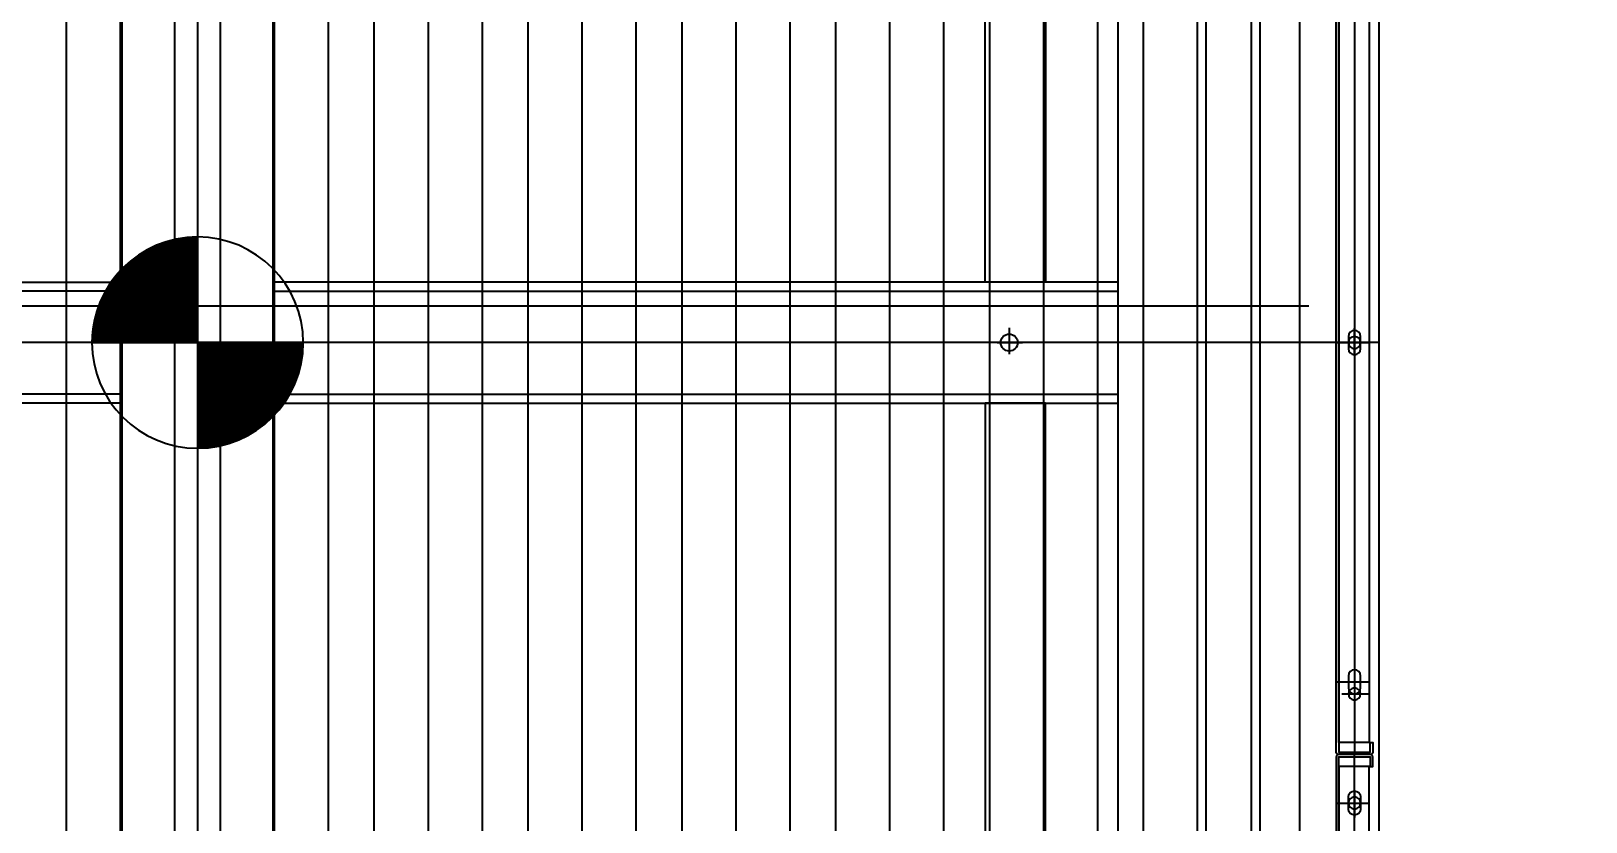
# Model space of a CAD drawing. Header units: millimetres. Extents: x 5544 to 245194, y -610088 to 30375.
# Drawn here: x 104154 to 106721, y 17467 to 18773 of the extents above; entities that cross this region are included whole.
import ezdxf
from ezdxf.lldxf.tags import DXFTag

# ---------------------------------------------------------------- set-up
doc = ezdxf.new("R2010")
doc.units = ezdxf.units.MM
for name, color, linetype in [('1', 1, 'CENTER2'), ('15', 15, 'Continuous'), ('3', 3, 'Continuous'), ('CL', 1, 'CENTER'), ('외형선', 7, 'Continuous'), ('중심선', 1, 'CENTER')]:
    doc.layers.add(name, color=color, linetype=linetype)
doc.styles.get("Standard").update_dxf_attribs({"font": 'SYMBOL'})
tags = doc.linetypes.add('CENTER', pattern=[2, 1.25, -0.25, 0.25, -0.25]).pattern_tags.tags
tags[10:11] = [DXFTag(74, 4), DXFTag(75, 0), DXFTag(340, '0'), DXFTag(46, 1.0), DXFTag(50, 0.0), DXFTag(44, 0.0), DXFTag(45, 0.0)]
tags[8:9] = [DXFTag(74, 4), DXFTag(75, 0), DXFTag(340, '0'), DXFTag(46, 1.0), DXFTag(50, 0.0), DXFTag(44, 0.0), DXFTag(45, 0.0)]
tags[6:7] = [DXFTag(74, 4), DXFTag(75, 0), DXFTag(340, '0'), DXFTag(46, 1.0), DXFTag(50, 0.0), DXFTag(44, 0.0), DXFTag(45, 0.0)]
tags[4:5] = [DXFTag(74, 4), DXFTag(75, 0), DXFTag(340, '0'), DXFTag(46, 1.0), DXFTag(50, 0.0), DXFTag(44, 0.0), DXFTag(45, 0.0)]
tags = doc.linetypes.add('CENTER2', pattern=[1.125, 0.75, -0.125, 0.125, -0.125]).pattern_tags.tags
tags[10:11] = [DXFTag(74, 4), DXFTag(75, 0), DXFTag(340, '0'), DXFTag(46, 1.0), DXFTag(50, 0.0), DXFTag(44, 0.0), DXFTag(45, 0.0)]
tags[8:9] = [DXFTag(74, 4), DXFTag(75, 0), DXFTag(340, '0'), DXFTag(46, 1.0), DXFTag(50, 0.0), DXFTag(44, 0.0), DXFTag(45, 0.0)]
tags[6:7] = [DXFTag(74, 4), DXFTag(75, 0), DXFTag(340, '0'), DXFTag(46, 1.0), DXFTag(50, 0.0), DXFTag(44, 0.0), DXFTag(45, 0.0)]
tags[4:5] = [DXFTag(74, 4), DXFTag(75, 0), DXFTag(340, '0'), DXFTag(46, 1.0), DXFTag(50, 0.0), DXFTag(44, 0.0), DXFTag(45, 0.0)]
doc.dimstyles.new('DIM-A-002-평면', dxfattribs={"dimscale": 170, "dimtxt": 1, "dimasz": 0.4, "dimexe": 0.2, "dimexo": 0.3, "dimgap": 0.4, "dimtad": 1, "dimdec": 0, "dimtxsty": 'Standard', "dimcen": 0, "dimclrd": 15, "dimclre": 15, "dimclrt": 3, "dimadec": 0, "dimazin": 0, "dimtfac": 1, "dimtix": 1, "dimtmove": 0, "dimatfit": 3, "dimfxl": 1, "dimarcsym": 0})

# ---------------------------------------------------------------- blocks, each defined once
blk = doc.blocks.new('A$CBD282C18')
for points in [[(2, -50), (28, -50, 0.414214), (30, -48), (30, 628, 0.414214), (28, 630), (2, 630, 0.414214), (0, 628), (0, 620), (2, 620), (2, 628), (28, 628), (28, -48), (2, -48), (2, -40), (0, -40), (0, -48, 0.414214)], [(20, 585), (20, 575, -1), (10, 575), (10, 585, -1)], [(20, 295), (20, 285, -1), (10, 285), (10, 295, -1)], [(20, 15), (20, 5, -1), (10, 5), (10, 15, -1)]]:
    blk.add_lwpolyline(points, format="xyb", close=True)
blk.add_lwpolyline([(3, 620), (3, -40), (28, -40), (28, 620)], close=True)
at = {"layer": '1'}
for p, q in [((15, 630), (15, -50)), ((30, 580), (3, 580)), ((30, 290), (3, 290)), ((30, 10), (3, 10))]:
    blk.add_line(p, q, dxfattribs=at)
blk = doc.blocks.new('A$C8F1605C7')
for points in [[(570, 2), (570, 28, 0.414214), (568, 30), (-88, 30, 0.414214), (-90, 28), (-90, 2, 0.414214), (-88, 0), (-80, 0), (-80, 2), (-88, 2), (-88, 28), (568, 28), (568, 2), (560, 2), (560, 0), (568, 0, 0.414214)], [(-55, 20), (-45, 20, -1), (-45, 10), (-55, 10, -1)], [(235, 20), (245, 20, -1), (245, 10), (235, 10, -1)], [(525, 20), (535, 20, -1), (535, 10), (525, 10, -1)]]:
    blk.add_lwpolyline(points, format="xyb", close=True)
blk.add_lwpolyline([(-80, 3), (560, 3), (560, 28), (-80, 28)], close=True)
at = {"layer": '1'}
for p, q in [((-50, 30), (-50, 3)), ((240, 30), (240, 3)), ((530, 30), (530, 3)), ((-90, 15), (570, 15))]:
    blk.add_line(p, q, dxfattribs=at)
blk = doc.blocks.new('A$C620CB401')
for centre in [(957, 12.4), (1247, 12.4), (1337, 12.4)]:
    blk.add_circle(centre, 5)
at = {"layer": '1'}
for p, q in [((957, 22.9), (957, 0)), ((1247, 22.9), (1247, 0)), ((1337, 22.9), (1337, 0)), ((966.7, 12.4), (945, 12.4)), ((1237.3, 12.4), (1259, 12.4)), ((1327.3, 12.4), (1349, 12.4))]:
    blk.add_line(p, q, dxfattribs=at)
blk = doc.blocks.new('A$C2112D5C0')
blk.add_line((40.2, 143, 0), (40.2, 1617, 0))
at = {"layer": '1'}
blk.add_line((0, 880, 0), (101.9, 880, 0), dxfattribs=at)
at = {"layer": '중심선', "ltscale": 5}
blk.add_line((84.8, 35, 0), (84.8, 1655, 0), dxfattribs=at)
blk = doc.blocks.new('콘베어 롤러 1500용')
at = {"layer": '외형선'}
for p, q in [((-44.6, -1506), (-44.6, -32)), ((44.6, -1506), (44.6, -32))]:
    blk.add_line(p, q, dxfattribs=at)
at = {"layer": '중심선', "ltscale": 5}
blk.add_line((0, -1614), (0, 6), dxfattribs=at)
blk = doc.blocks.new('1755리프트  평면')
at = {"linetype": 'Continuous'}
h = blk.add_hatch(dxfattribs=at)
h.set_pattern_fill('ANSI31', color=256)
h.set_pattern_definition([(45, (-197582.71658, -152160.62726), (-0.08838834765, 0.08838834765), [])])
h.paths.add_polyline_path([(18.9, 85.1, 0.054844), (0, 87.2), (0, 30), (18.9, 30)])
h.paths.add_polyline_path([(63.5, 59.7, 0.150367), (18.9, 85.1), (18.9, 30), (63.5, 30)])
h.paths.add_polyline_path([(87.2, 0, 0.088068), (81.8, 30), (63.5, 30), (63.5, 0)])
h.paths.add_polyline_path([(63.5, 0), (63.5, 30), (18.9, 30), (18.9, 0)])
h.paths.add_polyline_path([(18.9, 30), (0, 30), (0, 0), (18.9, 0)])
h.paths.add_polyline_path([(81.8, 30, 0.101162), (63.5, 59.7), (63.5, 30)])
h.paths.add_polyline_path([(-87.2, 0, 0.190931), (-63.5, -59.7), (-63.5, 0)])
h.paths.add_polyline_path([(-63.5, -59.7, 0.150367), (-19, -85.1), (-19, 0), (-63.5, 0)])
h.paths.add_polyline_path([(-19, -85.1, 0.054844), (0, -87.2), (0, 0), (-19, 0)])
for p, q in [((0, 87.2), (0, -87.2)), ((87.2, 0), (-87.2, 0))]:
    blk.add_line(p, q, dxfattribs=at)
blk.add_circle((0, 0), 87.2, dxfattribs=at)
at = {"layer": '1'}
blk.add_line((-909.8, 30), (908.2, 30), dxfattribs=at)
at = {"linetype": 'Continuous'}
for p in [(-825.5, 799), (-698.5, 799), (-571.5, 799), (-444.5, 799), (-317.5, 799), (-190.5, 799), (-63.5, 799), (63.5, 799)]:
    blk.add_blockref('콘베어 롤러 1500용', p, dxfattribs=at)
blk = doc.blocks.new('카평면')
for p, q in [((-271.5, -135.2), (-969, -135.2)), ((-146.5, -135.2), (551, -135.2)), ((538.5, -135.2), (551, -135.2)), ((-271.5, -220.2), (-969, -220.2)), ((-146.5, -220.2), (551, -220.2)), ((538.5, -220.2), (551, -220.2))]:
    blk.add_line(p, q)
at = {"elevation": 0}
for points in [[(-146.5, -1112.7), (-146.5, 757.3), (-271.5, 757.3), (-271.5, -1112.7)], [(-271.5, -227.7), (-969, -227.7), (-969, -127.7), (-271.5, -127.7)], [(551, -127.7), (-146.5, -127.7)], [(538.5, -227.7), (551, -227.7), (551, -127.7), (538.5, -127.7)], [(-146.5, -227.7), (551, -227.7)]]:
    blk.add_lwpolyline(points, dxfattribs=at)
for points in [[(441, -127.7), (441, 757.3), (491, 757.3), (491, -127.7)], [(616, 757.3), (616, -1112.7), (551, -1112.7), (551, 757.3)], [(766, 757.3), (766, -1112.7), (701, -1112.7), (701, 757.3)], [(441, -227.7), (441, -1112.7), (491, -1112.7), (491, -227.7)]]:
    blk.add_lwpolyline(points, close=True, dxfattribs=at)
blk.add_circle((461, -177.7), 7)
at = {"layer": '1'}
for p, q in [((-209, 757.3), (-209, -1177.7)), ((461, -165.4), (461, -187.3)), ((766, -177.7), (-1087, -177.7))]:
    blk.add_line(p, q, dxfattribs=at)
at = {"layer": 'CL'}
blk.add_line((450.9, -177.7), (471.9, -177.7), dxfattribs=at)
at = {"xscale": -1, "rotation": 89.99999999999993}
blk.add_blockref('A$C620CB401', (758.4, 779.3), dxfattribs=at)
at = {"xscale": -1}
for name, p in [('1755리프트  평면', (-209, -177.7)), ('A$CBD282C18', (761, -467.7))]:
    blk.add_blockref(name, p, dxfattribs=at)
at = {"layer": '3', "xscale": -1}
blk.add_blockref('A$C2112D5C0', (708.3, -1027.7, 0), dxfattribs=at)
at = {"layer": '3', "rotation": 90.00000000000011}
blk.add_blockref('A$C8F1605C7', (761, -1087.7), dxfattribs=at)
blk = doc.blocks.new('*D2799')
at = {"layer": '15', "color": 15, "lineweight": -2, "ltscale": 600}
for p, q in [((104480.1, 20358.3), (107941.9, 20358.3)), ((107907.9, 20290.3), (107907.9, 16226.3)), ((104480.1, 16158.3), (107941.9, 16158.3))]:
    blk.add_line(p, q, dxfattribs=at)
at = {"layer": '15', "color": 15}
for points in [[(107919.3, 20290.3), (107896.6, 20290.3), (107907.9, 20358.3)], [(107896.6, 16226.3), (107919.3, 16226.3), (107907.9, 16158.3)]]:
    blk.add_solid(points, dxfattribs=at)
at = {"layer": 'Defpoints', "color": 0}
for p in [(104429.1, 20358.3), (104429.1, 16158.3), (107907.9, 16158.3)]:
    blk.add_point(p, dxfattribs=at)
at = {"layer": '15', "color": 3, "ltscale": 600, "insert": (107752.5, 18258.3), "char_height": 170, "attachment_point": 5, "rotation": 90}
blk.add_mtext('DBG. 2100', dxfattribs=at)

msp = doc.modelspace()

# ---------------------------------------------------------------- block references
at = {"ltscale": 600, "xscale": 2, "yscale": 2, "zscale": 2}
msp.add_blockref('카평면', (104847, 18613.7, 0), dxfattribs=at)

# ---------------------------------------------------------------- dimensions: what is measured, and where the dimension line sits
at = {"layer": '15', "ltscale": 600}
dim = msp.add_linear_dim(base=(107907.9, 16158.3), p1=(104429.1, 20358.3), p2=(104429.1, 16158.3), angle=90, text='DBG. <>', dimstyle='DIM-A-002-평면', override={"dimlfac": 0.5}, dxfattribs=at)
dim.commit()
dim.dimension.update_dxf_attribs({"geometry": '*D2799', "text_midpoint": (107752.5, 18258.3)})

doc.saveas('drawing.dxf')
